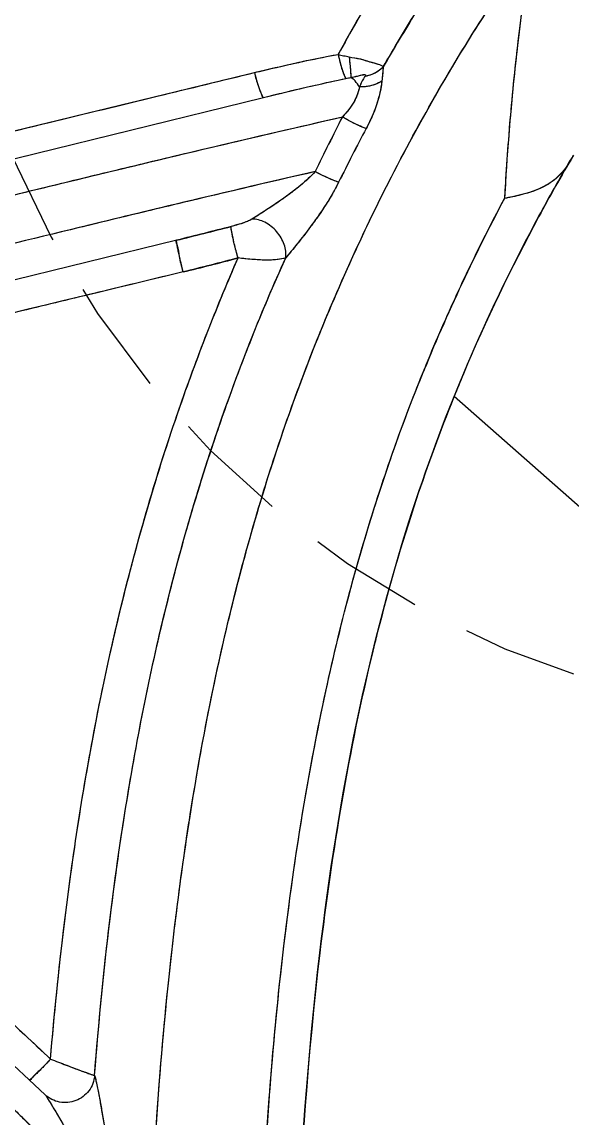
# Model space of a CAD drawing. Header units: millimetres. Extents: x 29875 to 31218, y -21313 to -20364.
# Drawn here: x 30570.53 to 30575.29, y -20662.67 to -20653.19 of the extents above; entities that cross this region are included whole.
import ezdxf

# ---------------------------------------------------------------- set-up
doc = ezdxf.new("R2010")
doc.units = ezdxf.units.MM
doc.header["$LTSCALE"] = 8
doc.linetypes.add('HIDDEN2', pattern=[0.1875, 0.125, -0.0625])
for name, color, linetype in [('Cav-cor', 30, 'Continuous'), ('PIN', 5, 'Continuous'), ('PRODUCT', 1, 'Continuous')]:
    doc.layers.add(name, color=color, linetype=linetype)

msp = doc.modelspace()

# ---------------------------------------------------------------- hatches: boundary and pattern name
at = {"layer": 'PIN', "linetype": 'Continuous'}
h = msp.add_hatch(dxfattribs=at)
h.set_pattern_fill('ANSI31', color=141, scale=1.5, angle=90, style=0)
h.set_pattern_definition([(135, (63869.53219005014, -41316.9170256557), (-0.1325825214724777, -0.1325825214724776), [])])
h.paths.add_polyline_path([(30569.0198444638, -20651.33865634438), (30567.0198444638, -20651.33865634438, 0.4142135623730951), (30569.0198444638, -20653.33865634438)])
h.paths.add_polyline_path([(30569.0198444638, -20649.33865634438), (30569.0198444638, -20651.33865634438), (30571.0198444638, -20651.33865634438, 0.4142135623730951)])

# ---------------------------------------------------------------- linework, layer by layer
at = {"linetype": 'HIDDEN2'}
msp.add_lwpolyline([(30569.8198444638, -20651.23865634438), (30569.8198444638, -20637.23865634438, -0.414213562373095), (30577.8198444638, -20629.23865634438), (30601.8198444638, -20629.23865634438, -0.4142135623730963), (30609.8198444638, -20637.23865634438), (30609.8198444638, -20651.23865634439, -0.4142135623730708), (30601.8198444638, -20659.23865634438), (30577.8198444638, -20659.23865634438, -0.4142135623731179)], format="xyb", close=True, dxfattribs=at)
at = {"layer": 'Cav-cor', "color": 241}
for p, q in [((30564.46260573311, -20655.84533969478), (30572.621954739, -20653.84214622628)), ((30571.87036095831, -20655.07695957038), (30565.621012087, -20656.61123085018)), ((30574.2680075799, -20656.42850855888), (30574.263316221, -20656.44015927158)), ((30579.58284657781, -20661.11581829248), (30574.2680075799, -20656.42850855888)), ((30565.3944739464, -20657.47921651868), (30570.7332641532, -20662.46622597538))]:
    msp.add_line(p, q, dxfattribs=at)
for centre, radius, start, end in [((30592.7455561628, -20664.21451312268), 22.2458369479, 149.448829964526, 151.1203887170056), ((30589.515253275, -20662.73057032338), 18.3108772569, 148.2992287815963, 150.0102707350999), ((30588.7091208481, -20661.95256361818), 17.3327846979, 152.7307882981272, 154.4749693603026), ((30588.4878844649, -20662.08299449048), 16.968812373, 151.9820566767968, 153.7413529022914), ((30588.0098754213, -20661.87702665008), 14.7753720438, 149.3411262870925, 150.5564504913065), ((30596.4825641332, -20757.16881571799), 105.3207319907, 102.8451074005996, 103.5533221202034), ((30588.33502518029, -20662.08678902688), 15.1618077479, 150.4700165980888, 151.5958130153075), ((30588.64299189989, -20662.15260834398), 15.7989661687, 151.9183026634906, 158.2715802206974), ((30588.42713065551, -20662.13532365128), 15.2659123995, 151.6000232934212, 157.2574956432163), ((30563.3334733447, -20620.24365864528), 35.8641507202, 283.7703486407046, 284.5462097949071), ((30567.25188711071, -20635.96554886638), 19.9410410587, 283.5571948495025, 284.9624238947982), ((31047.6458831235, -22625.55773626528), 2026.8260358953, 103.5746207839, 103.7130292798999), ((30588.46055560621, -20662.15015343178), 15.3024716804, 157.2546686616049, 158.0434528454259), ((28611.7444918457, -22754.08620618478), 2866.0048922626, 46.87891442889974, 47.02121866030004), ((30590.8983982315, -20662.84237748638), 17.8371918663, 165.8608903933823, 166.3536824720053)]:
    msp.add_arc(centre, radius, start, end, dxfattribs=at)
for points, knots in [([(30564.96941866511, -20675.16498320508), (30564.9353206868, -20675.03377709288), (30564.5198100239, -20673.51916606258), (30562.784257134, -20669.72904848848), (30561.22408145741, -20662.08944031448), (30562.40218333911, -20651.90164649208), (30566.21895415491, -20642.28678461448), (30571.8195942176, -20638.93050950078), (30574.0381989195, -20637.97557475498), (30574.421454197, -20637.82217124298)], [0, 0, 0, 0, 0.0095986239, 0.1112179387, 0.2917348554, 0.5499105532999999, 0.8327132548, 0.9713616653, 1, 1, 1, 1]), ([(30571.62133085021, -20666.57193136408), (30571.60977623159, -20665.95713628998), (30571.6037908498, -20664.72700788128), (30571.6692935113, -20662.88284242768), (30571.8300984703, -20661.04490078288), (30572.10601331501, -20659.22242410848), (30572.4626339229, -20657.72937745648), (30572.8389757468, -20656.56507811858), (30573.27726680431, -20655.42940359478), (30573.93644815201, -20654.06377682828), (30574.5782391658, -20653.03636623198), (30574.9251964824, -20652.54425301268)], [0, 0, 0, 0, 0.1257342626, 0.2514828625, 0.377197744, 0.5027863482, 0.6280764542, 0.6905559661, 0.7528713534, 0.8768786406999999, 1, 1, 1, 1]), ([(30572.54168646501, -20653.62772150868), (30572.6018427047, -20653.61306055458), (30572.8422698859, -20653.55572803228), (30573.08404000569, -20653.50367997168), (30573.26629052111, -20653.47042304588)], [0, 0, 0, 0, 0.2504966371, 1, 1, 1, 1]), ([(30573.2665000072, -20653.47038583708), (30573.2713881553, -20653.49443406838), (30573.281563599, -20653.53935236318), (30573.2983403398, -20653.59990965238), (30573.3148903868, -20653.64536069228), (30573.3267875342, -20653.67023322148), (30573.3336381283, -20653.67811266858)], [0, 0, 0, 0, 0.3355885433, 0.6300272781, 0.8572163759, 1, 1, 1, 1]), ([(30573.3611008832, -20653.49183518678), (30573.3651998832, -20653.52930515168), (30573.37050070511, -20653.58861905868), (30573.3756517528, -20653.64827056718), (30573.3747196653, -20653.67020534038)], [0, 0, 0, 0, 0.6319316251, 1, 1, 1, 1]), ([(30573.3611324362, -20653.49193329038), (30573.39325590591, -20653.49903195378), (30573.45568679041, -20653.50494691928), (30573.5374008361, -20653.53530776678), (30573.60501778691, -20653.55039841188), (30573.64411033409, -20653.56649806578), (30573.6559270389, -20653.57797502608)], [0, 0, 0, 0, 0.3197325817, 0.6054658932, 0.8399040256999999, 1, 1, 1, 1]), ([(30573.6559322111, -20653.57797831208), (30573.64595607711, -20653.58864499778), (30573.6012987943, -20653.62862822858), (30573.5431373244, -20653.65264604268), (30573.49860344681, -20653.66006197358)], [0, 0, 0, 0, 0.2444244934, 1, 1, 1, 1]), ([(30573.6559274728, -20653.57797446118), (30573.6548183951, -20653.58735223588), (30573.6507744744, -20653.62852981288), (30573.64758751021, -20653.66979603428), (30573.6437325897, -20653.70149224288)], [0, 0, 0, 0, 0.2282443544, 1, 1, 1, 1]), ([(30566.46649306511, -20655.10536347438), (30566.97302119171, -20654.98186131568), (30568.99784405891, -20654.48832092908), (30571.0233533957, -20653.99760185118), (30572.54168646501, -20653.62772150868)], [0, 0, 0, 0, 0.2501636177, 1, 1, 1, 1]), ([(30572.54168656181, -20653.62772134348), (30572.54906966931, -20653.65636225478), (30572.56352953721, -20653.70852420859), (30572.5832829934, -20653.76910925718), (30572.5980698932, -20653.80703357728), (30572.60736357881, -20653.82620557138), (30572.61373944811, -20653.83724575918), (30572.61985017801, -20653.84264981208), (30572.6219538888, -20653.84213333908)], [0, 0, 0, 0, 0.3833131535, 0.7020076039, 0.8231933487, 0.9137721834, 0.9719268431, 1, 1, 1, 1]), ([(30572.62195692241, -20653.84214569019), (30572.68135178791, -20653.82756074928), (30572.91793605, -20653.77015553058), (30573.1552537343, -20653.71565778498), (30573.33363816521, -20653.67811292048)], [0, 0, 0, 0, 0.2512173619, 1, 1, 1, 1]), ([(30573.3747157978, -20653.67020115358), (30573.3875414628, -20653.66767008058), (30573.4066159137, -20653.66345739218), (30573.4317559454, -20653.65732221838), (30573.4506914462, -20653.65242876528), (30573.4670276026, -20653.64880037819), (30573.48078199871, -20653.64608697688), (30573.49037289051, -20653.64511467278), (30573.4985631756, -20653.64423412339), (30573.50519698581, -20653.65074987408), (30573.5008945167, -20653.65686838678), (30573.49859343141, -20653.66000495448)], [0, 0, 0, 0, 0.2728063945, 0.4074806156, 0.5400963015, 0.6806686270000001, 0.7574010904999999, 0.8309018984000001, 0.8858924836, 0.9188213807, 1, 1, 1, 1]), ([(30573.4502624075, -20653.75179710168), (30573.4393052885, -20653.73334609129), (30573.4180537426, -20653.70248435548), (30573.3891524129, -20653.67700660358), (30573.3747157978, -20653.67020115358)], [0, 0, 0, 0, 0.5734772189, 1, 1, 1, 1]), ([(30573.6437404221, -20653.70149826418), (30573.6301154721, -20653.71011838368), (30573.5702560184, -20653.74102472578), (30573.5012895807, -20653.75320712328), (30573.4502521086, -20653.75178704348)], [0, 0, 0, 0, 0.2399943236, 1, 1, 1, 1]), ([(30573.49859343141, -20653.66000495448), (30573.4936742497, -20653.66679108738), (30573.47436213731, -20653.69560135618), (30573.4600208533, -20653.72741932608), (30573.4502624075, -20653.75179710168)], [0, 0, 0, 0, 0.2419614377, 1, 1, 1, 1]), ([(30573.6437325897, -20653.70149224288), (30573.6353543601, -20653.77054709268), (30573.60285101091, -20653.91280748928), (30573.5431393279, -20654.04554357448), (30573.5078079913, -20654.11192792478)], [0, 0, 0, 0, 0.4805207469, 1, 1, 1, 1]), ([(30573.4502602454, -20653.75175434458), (30573.44037206291, -20653.79761148008), (30573.4041180182, -20653.89345170018), (30573.3397060703, -20653.97237482188), (30573.3026718809, -20654.01116573498)], [0, 0, 0, 0, 0.4665825391, 1, 1, 1, 1]), ([(30566.62004025441, -20655.62934655708), (30567.742644054, -20655.35345392608), (30569.4227464974, -20654.93911534818), (30571.6493536708, -20654.39586542638), (30572.7547988273, -20654.13426602768), (30573.3026400852, -20654.01116727458)], [0, 0, 0, 0, 0.5043813768, 0.7550099371, 1, 1, 1, 1]), ([(30573.5078069864, -20654.11192704198), (30573.49151253701, -20654.10591617348), (30573.4209104631, -20654.07704082158), (30573.3530523243, -20654.04159440898), (30573.3026411769, -20654.01116538508)], [0, 0, 0, 0, 0.2277717474, 1, 1, 1, 1]), ([(30575.2754593435, -20654.38432795038), (30575.2476571881, -20654.43146025618), (30575.1843132926, -20654.52120378468), (30575.0951576306, -20654.58684774088), (30575.04761340231, -20654.61201117318)], [0, 0, 0, 0, 0.5042785482, 1, 1, 1, 1]), ([(30573.0681020471, -20654.48377034518), (30573.029703269, -20654.52617259538), (30572.9440677976, -20654.60395673218), (30572.76131098731, -20654.74150550598), (30572.6168944253, -20654.83427273518), (30572.5210770138, -20654.89505441608)], [0, 0, 0, 0, 0.2501573123, 0.5037973672, 1, 1, 1, 1]), ([(30573.27015195981, -20654.57558387668), (30573.25420084931, -20654.57007403988), (30573.18500513891, -20654.54370917858), (30573.118111179, -20654.51143205338), (30573.06810180559, -20654.48377059028)], [0, 0, 0, 0, 0.2279737516, 1, 1, 1, 1]), ([(30573.2701520389, -20654.57558394078), (30573.210429559, -20654.69665695098), (30573.06365481551, -20654.92059806749), (30572.8978382286, -20655.12883608698), (30572.8123771115, -20655.22839178938)], [0, 0, 0, 0, 0.5071296724000001, 1, 1, 1, 1]), ([(30575.04761340231, -20654.61201117318), (30575.03565931321, -20654.61833803818), (30574.9842124469, -20654.64329213328), (30574.929841525, -20654.66178304548), (30574.8878927506, -20654.67372076968)], [0, 0, 0, 0, 0.2367040483, 1, 1, 1, 1]), ([(30574.8878927506, -20654.67372076968), (30574.87348299691, -20654.67782147748), (30574.8126705884, -20654.69394802388), (30574.7510039768, -20654.70662503558), (30574.7039228869, -20654.71555498438)], [0, 0, 0, 0, 0.238176763, 1, 1, 1, 1]), ([(30571.8006300163, -20654.78102975058), (30570.975750624, -20654.97868541178), (30569.323769931, -20655.38455122818), (30567.67196497051, -20655.79105119118), (30566.84375778521, -20655.99464120098)], [0, 0, 0, 0, 0.4986380391, 1, 1, 1, 1]), ([(30572.5210770138, -20654.89505441608), (30572.5083086605, -20654.90310371488), (30572.47979981829, -20654.91616147568), (30572.41965252981, -20654.93716349728), (30572.3726717507, -20654.95000266708), (30572.3411402036, -20654.95819802918)], [0, 0, 0, 0, 0.2368268651, 0.4888208659, 1, 1, 1, 1]), ([(30572.8123795199, -20655.22840225648), (30572.8186136935, -20655.19091246248), (30572.80605392751, -20655.10645925668), (30572.73959004241, -20654.99807235088), (30572.6410809266, -20654.91768267548), (30572.55906989781, -20654.89390886018), (30572.5210766448, -20654.89505337058)], [0, 0, 0, 0, 0.2334531439, 0.4999746475, 0.7665106852, 1, 1, 1, 1]), ([(30572.4003750516, -20655.23049572388), (30572.3917307274, -20655.19946210648), (30572.37607588141, -20655.14041032998), (30572.35906738541, -20655.06950823548), (30572.3488773062, -20655.02045482328), (30572.3438279469, -20654.99281953598), (30572.3413192159, -20654.97290222838), (30572.340477554, -20654.96206467868), (30572.3411416054, -20654.95820300928)], [0, 0, 0, 0, 0.3462151306, 0.656544813, 0.7832885036, 0.8848640376000001, 0.9578895169, 1, 1, 1, 1]), ([(30571.9263845408, -20655.35095932518), (30571.9179269802, -20655.31710618388), (30571.90597697909, -20655.26745437218), (30571.8915802536, -20655.20374945058), (30571.8827588446, -20655.16244710668), (30571.8760060627, -20655.12831838918), (30571.87191848491, -20655.10479021378), (30571.8700264234, -20655.09079983838), (30571.86937556191, -20655.08362094488), (30571.8693284341, -20655.07979565978), (30571.86966455311, -20655.07712938838), (30571.8702471694, -20655.07698550428)], [0, 0, 0, 0, 0.3734832888, 0.5465480106, 0.6991374694, 0.825308422, 0.9194978789, 0.9534088740000001, 0.9781647840000001, 0.9935766238, 1, 1, 1, 1]), ([(30570.7804585041, -20662.15835756958), (30570.8298554417, -20661.56406855538), (30570.9607820315, -20660.37784287448), (30571.2773515592, -20658.61604233159), (30571.74296114951, -20656.88966623008), (30572.1643310015, -20655.77514576338), (30572.4003749562, -20655.23049608688)], [0, 0, 0, 0, 0.2503635226, 0.5007004085, 0.7507864864, 1, 1, 1, 1]), ([(30571.16101076411, -20662.29960708428), (30571.2079294131, -20661.69193572128), (30571.3345263118, -20660.47899880258), (30571.650783405, -20658.67792993788), (30572.126164422, -20656.91531059209), (30572.5649544284, -20655.78099244979), (30572.8123771115, -20655.22839178938)], [0, 0, 0, 0, 0.2505883486, 0.5010570723, 0.7510632267, 1, 1, 1, 1]), ([(30572.81237498411, -20655.22839824338), (30572.7890279961, -20655.23735428538), (30572.73131423651, -20655.24756356278), (30572.5932006128, -20655.25138188288), (30572.4801264551, -20655.24007654308), (30572.4003739927, -20655.23049817548)], [0, 0, 0, 0, 0.1809578382, 0.4187142181, 1, 1, 1, 1]), ([(30572.58127877731, -20666.71023568478), (30572.56257080401, -20665.82836005508), (30572.55988069201, -20664.06352844138), (30572.7013566823, -20661.86073192578), (30572.9332967152, -20660.11242093998), (30573.1799994764, -20658.81456206328), (30573.5140559621, -20657.53918019108), (30573.80449656581, -20656.71036687958), (30573.96655719281, -20656.30371132928)], [0, 0, 0, 0, 0.2504441284, 0.5008591505, 0.6260026836, 0.7509921423, 0.8757088337000001, 1, 1, 1, 1]), ([(30574.263316221, -20656.44015927158), (30574.1464953962, -20656.73062088198), (30573.8989596072, -20657.40524391838), (30573.7002715365, -20658.09339207198), (30573.60157517701, -20658.48516210278)], [0, 0, 0, 0, 0.4353133189, 1, 1, 1, 1]), ([(30570.9291212321, -20663.60058229518), (30570.4216987873, -20663.10271017058), (30569.396931648, -20662.11988484749), (30567.3257471852, -20660.18123174188), (30565.7623702233, -20658.74040285448), (30564.71911615999, -20657.78131872969)], [0, 0, 0, 0, 0.250582619, 0.5004731881000001, 1, 1, 1, 1]), ([(30573.5647396661, -20658.63408871098), (30573.35641312351, -20659.49211610818), (30572.91992927771, -20662.11712779428), (30572.85962319481, -20664.76665987028), (30572.8930713935, -20666.53928745678)], [0, 0, 0, 0, 0.3323966313, 1, 1, 1, 1]), ([(30570.78045687121, -20662.15835583988), (30570.7581382247, -20662.18226775918), (30570.7253728917, -20662.21677184618), (30570.68296539701, -20662.26008903998), (30570.655665186, -20662.28727379538), (30570.6327492874, -20662.30931215348), (30570.61560361721, -20662.32500039148), (30570.6041676075, -20662.33443282408), (30570.5989639208, -20662.33782076508), (30570.5967246666, -20662.33868145738), (30570.59630753131, -20662.33829362508)], [0, 0, 0, 0, 0.3801057407, 0.5530025095000001, 0.704181809, 0.8283989508, 0.9207683405, 0.9782080749, 0.9933811372, 1, 1, 1, 1]), ([(30570.7804563063, -20662.15835548098), (30570.82676602131, -20662.17635587938), (30570.8943091243, -20662.20228239648), (30570.9807947782, -20662.23514453538), (30571.0367923991, -20662.25624021918), (30571.08402771841, -20662.27351216798), (30571.1205871126, -20662.28695633909), (30571.145077353, -20662.29470240108), (30571.1570787064, -20662.29927061738), (30571.16098846551, -20662.29965268238)], [0, 0, 0, 0, 0.3671412231, 0.5345888728, 0.6836869356999999, 0.8092362822, 0.9064468687, 0.9709717261, 1, 1, 1, 1]), ([(30571.1610144615, -20662.29966600948), (30571.15724841461, -20662.34654003298), (30571.12224614169, -20662.44014566478), (30571.00404058901, -20662.52978091328), (30570.85645207711, -20662.54370332058), (30570.76759718371, -20662.49829575828), (30570.7333282928, -20662.46628574388)], [0, 0, 0, 0, 0.2502460796, 0.5005065463, 0.7504542135, 1, 1, 1, 1]), ([(30571.16101076411, -20662.29960708428), (30571.1622902578, -20662.30200288358), (30571.16429537071, -20662.30980923598), (30571.17049223021, -20662.33217124608), (30571.1780972632, -20662.37062362078), (30571.1885929599, -20662.42301416188), (30571.2041738462, -20662.50110391318), (30571.2224131404, -20662.60345071258), (30571.2434016831, -20662.72961647508), (30571.26232123661, -20662.85870825858), (30571.2830544349, -20663.03364434038), (30571.29109753621, -20663.16676329828), (30571.28649678589, -20663.25532126788)], [0, 0, 0, 0, 0.008434474499999999, 0.0247318251, 0.0723347479, 0.1298390461, 0.1907887146, 0.3195630446, 0.4526713295000001, 0.5879731228, 0.7246200554000001, 1, 1, 1, 1]), ([(30570.733327723, -20662.46628629168), (30570.73530991571, -20662.46813449958), (30570.7395317652, -20662.47519954218), (30570.7480293013, -20662.48745902668), (30570.75861671121, -20662.50455256658), (30570.7753363679, -20662.53161301568), (30570.79762445251, -20662.56856529658), (30570.8353034277, -20662.63141926718), (30570.8831245666, -20662.71355253168), (30570.9403375883, -20662.81470875088), (30570.9965497898, -20662.91843766998), (30571.0504668258, -20663.02452036738), (30571.0998429322, -20663.13341815298), (30571.1269171448, -20663.20891666418), (30571.13662688701, -20663.24772693108)], [0, 0, 0, 0, 0.0092205628, 0.0275562338, 0.05102582980000001, 0.0774933558, 0.1358328747, 0.1978108918, 0.326829208, 0.4591632829, 0.5931856520000001, 0.7282121481, 0.8638891639, 1, 1, 1, 1])]:
    msp.add_open_spline(points, degree=3, knots=knots, dxfattribs=at)
for points in [[(30574.9251964824, -20652.54425301268), (30574.8208612115, -20653.26425015488), (30574.7418573764, -20653.98903206008), (30574.70392297231, -20654.71555990848)], [(30573.26633125991, -20653.47034911688), (30573.2979463845, -20653.47747882518), (30573.32938806361, -20653.48540307989), (30573.3611324362, -20653.49193329038)], [(30573.33363816521, -20653.67811292048), (30573.3472856887, -20653.67523893778), (30573.3609768913, -20653.67255490748), (30573.3747221554, -20653.67019219898)], [(30570.46240733611, -20662.59046975188), (30570.68538083281, -20662.81135110938), (30570.909493199, -20663.03112026988), (30571.1366242289, -20663.24772416998)]]:
    msp.add_open_spline(points, degree=3, dxfattribs=at)
at = {"layer": 'PIN', "color": 141, "linetype": 'Continuous'}
msp.add_circle((30569.0198444638, -20651.33865634438), 2, dxfattribs=at)
at = {"layer": 'PRODUCT'}
for p, q in [((30564.46260573321, -20655.84533969476), (30572.62195473901, -20653.84214622626)), ((30571.87036095847, -20655.07695957031), (30565.62101208709, -20656.6112308501)), ((30565.39447394645, -20657.47921651863), (30570.73326415327, -20662.46622597538))]:
    msp.add_line(p, q, dxfattribs=at)
for points, start_tangent, end_tangent in [([(30571.62133085027, -20666.57193136401), (30571.61356165123, -20664.92861406998), (30571.6564064898, -20663.41480270704), (30571.7485830178, -20662.02731113698), (30571.88488480119, -20660.76142479302), (30572.06003559039, -20659.61145179771), (30572.26564849507, -20658.59051067044), (30572.49028193696, -20657.69941909623), (30572.73854224779, -20656.88396278836), (30573.02531165811, -20656.08833285646), (30573.36556447589, -20655.27832651569), (30573.77777389798, -20654.4293855192), (30574.28677311111, -20653.52238206402), (30574.92519648243, -20652.54425301272)], (-0.01879094178798576, 0.9998234346657017), (0.5762211841641646, 0.8172937947399626)), ([(30574.92519648243, -20652.54425301272), (30574.82320832799, -20653.32392667764), (30574.75046065636, -20654.0435042346), (30574.70392297235, -20654.71555990843)], (-0.1434127274038698, -0.9896629676908112), (-0.05214225552998587, -0.9986396673416522)), ([(30573.26629052116, -20653.47042304595), (30573.44664590412, -20653.14985917678), (30573.58794215198, -20652.90685699767)], (0.4826890775478571, 0.8757917871366452), (0.5080291757571468, 0.8613398612507807)), ([(30573.65592747279, -20653.57797446113), (30573.79718751473, -20653.33745431921), (30573.93628499593, -20653.10851372016)], (0.4998515552179338, 0.8661110914577949), (0.5254912045329084, 0.8507990326502216)), ([(30572.54168646509, -20653.62772150873), (30572.92507917746, -20653.53903849379), (30573.26629052116, -20653.47042304595)], (0.9715623348313728, 0.2367839300649678), (0.983755261770388, 0.1795148599394359)), ([(30573.26633125996, -20653.47034911686), (30573.31356857584, -20653.48123731218), (30573.36113243625, -20653.49193329034)], (0.975501893916647, -0.2199910338287335), (0.9794899125304336, -0.2014932039824757)), ([(30573.26650000723, -20653.47038583706), (30573.28867540383, -20653.56429916915), (30573.31230499056, -20653.63740966386), (30573.33363812838, -20653.67811266849)], (0.1991910718120788, -0.979960671103874), (0.6561187754383039, -0.7546576392758114)), ([(30573.36110088327, -20653.49183518675), (30573.3690328844, -20653.57083413697), (30573.37375917261, -20653.63273355484), (30573.37471966541, -20653.67020534034)], (0.1087455349371982, -0.9940696196098252), (-0.04245528738806888, -0.9990983678161006)), ([(30573.36113243625, -20653.49193329034), (30573.45398028684, -20653.50876495906), (30573.53781554463, -20653.53351256127), (30573.61006168563, -20653.55386839343), (30573.65592703888, -20653.577975026)], (0.9764431158897169, -0.215774978696746), (0.7173438285898541, -0.6967193348716898)), ([(30573.6559322112, -20653.57797831203), (30573.61119464002, -20653.61585985244), (30573.55771555919, -20653.64376144876), (30573.49860344686, -20653.66006197349)], (-0.6830702780192819, -0.7303526513176092), (-0.9864168377379307, -0.1642614447370438)), ([(30573.65592747279, -20653.57797446113), (30573.65048442415, -20653.6347004696), (30573.64373258983, -20653.70149224281)], (-0.1174480969705658, -0.9930790222927844), (-0.1207312414343258, -0.9926852307462454)), ([(30566.46651001237, -20655.10535934534), (30567.33686348494, -20654.89321603214), (30568.59155841839, -20654.58781543717), (30569.73423783912, -20654.31013155559), (30570.76843326357, -20654.05889856155), (30571.70250214987, -20653.83189278387), (30572.54168646509, -20653.62772150873)], (0.9715385668221804, 0.2368814327403139), (0.9715858248815226, 0.2366875258421776)), ([(30572.54168656189, -20653.62772134349), (30572.57359112078, -20653.73882277554), (30572.60259894759, -20653.81630883443), (30572.62195388895, -20653.84213333896)], (0.2496213948637087, -0.9683435130294912), (0.971160785257338, 0.2384255212395494)), ([(30572.62195692242, -20653.84214569015), (30573.0005820482, -20653.75181109936), (30573.3336381652, -20653.67811292043)], (0.971148812299901, 0.2384742845014775), (0.9785605686598255, 0.2059592519508625)), ([(30573.3336381652, -20653.67811292043), (30573.35445051499, -20653.67390383861), (30573.37472215553, -20653.67019219896)], (0.9785379333732986, 0.2060667681833096), (0.9855460032758094, 0.1694080146482992)), ([(30573.37471579788, -20653.67020115365), (30573.43099706759, -20653.65746778148), (30573.4752001402, -20653.64724190255), (30573.50040918224, -20653.64611115758), (30573.49859343148, -20653.66000495447)], (0.9810785063906121, 0.1936103414034639), (-0.5915200492363002, -0.8062902897539352)), ([(30573.45026240765, -20653.75179710159), (30573.41227064575, -20653.69956409866), (30573.37471579788, -20653.67020115365)], (-0.5106018572140167, 0.8598172732677547), (-0.9045348949004444, 0.4263996058950361)), ([(30573.64374042221, -20653.70149826408), (30573.58534513926, -20653.73002103897), (30573.51922693764, -20653.74720544256), (30573.45025210861, -20653.75178704347)], (-0.8450717394219985, -0.5346529296939071), (-0.9996131299123806, 0.02781349504780467)), ([(30573.49859343148, -20653.66000495447), (30573.47102514841, -20653.70516715196), (30573.45026240765, -20653.75179710159)], (-0.5869077746675652, -0.8096537927007855), (-0.3716314891465058, -0.9283803295388966)), ([(30573.64373258983, -20653.70149224281), (30573.6193727389, -20653.83170118646), (30573.57102658112, -20653.97770137852), (30573.50780799143, -20654.11192792468)], (-0.1204439256166834, -0.9927201321530872), (-0.4698255673262144, -0.882759274256918)), ([(30573.45026024546, -20653.75175434452), (30573.42455115871, -20653.83455607761), (30573.37279104105, -20653.92690814252), (30573.30267188095, -20654.01116573497)], (-0.210785478470228, -0.9775323432327327), (-0.6905391563390871, -0.7232950114320585)), ([(30566.62004025448, -20655.6293465571), (30568.17515324128, -20655.24699032008), (30569.59508534667, -20654.89803144877), (30570.92677321306, -20654.57254645976), (30572.17651900695, -20654.27206933299), (30573.30264008532, -20654.01116727456)], (0.9711032737780422, 0.238659656535345), (0.975672849358299, 0.2192315922148496)), ([(30573.30264008532, -20654.01116727456), (30573.18388883828, -20654.24582061638), (30573.06806581879, -20654.48377369267)], (-0.4581860364802993, -0.8888563190833905), (-0.4309180413056565, -0.9023910691475712)), ([(30573.50780698653, -20654.11192704197), (30573.44235480104, -20654.08480377062), (30573.37164834372, -20654.05007813562), (30573.30264117702, -20654.01116538511)], (-0.9382001462409381, 0.346093174728255), (-0.8561237686345696, 0.516770831973847)), ([(30573.50780799143, -20654.11192792468), (30573.38755571506, -20654.34207792499), (30573.27015203899, -20654.57558394082)], (-0.4697474494484418, -0.8828008460217309), (-0.4424218060376245, -0.8968070837936141)), ([(30575.2753995018, -20654.38442816322), (30575.29966293549, -20654.34344237042)], (0.5080634749066076, 0.8613196302568651), (0.5107805673455349, 0.8597111212623538)), ([(30575.27545934356, -20654.38432795036), (30575.17511271246, -20654.51796913494), (30575.0476134024, -20654.61201117317), (30574.88789275071, -20654.67372076966), (30574.70392288697, -20654.71555498428)], (-0.508068813887394, -0.8613164809493992), (-0.9824835574584337, -0.1863492938645616)), ([(30575.00064055782, -20654.87051573222), (30575.2753995018, -20654.38442816322)], (0.4759547472366733, 0.8794697712729383), (0.508063474764709, 0.8613196303405665)), ([(30573.06806581879, -20654.48377369267), (30572.06810079863, -20654.71715424197)], (-0.9750908586197906, -0.2218058101946824), (-0.9728301502550096, -0.2315199748505847)), ([(30573.06810204715, -20654.48377034513), (30573.00623948391, -20654.54610375455), (30572.93247776021, -20654.61003166937), (30572.85458050209, -20654.67063118222), (30572.77999676721, -20654.72452193943), (30572.70943060334, -20654.77299414534), (30572.64144188032, -20654.818027383), (30572.57696739798, -20654.85962918592), (30572.52107701391, -20654.89505441608)], (-0.6712481247627089, -0.7412327266132727), (-0.844431165017383, -0.5356640808822123)), ([(30573.27015195984, -20654.57558387666), (30573.20596635058, -20654.55080759093), (30573.13647195355, -20654.51922853475), (30573.06810180571, -20654.48377059024)], (-0.9452002043499623, 0.3264913072300541), (-0.8750584741950896, 0.4840172173997135)), ([(30573.27015203899, -20654.57558394082), (30573.21678004235, -20654.67531401405), (30573.15426419207, -20654.77751525811), (30573.08911000948, -20654.87418112608), (30573.02727310159, -20654.95988206352), (30572.96904831725, -20655.03667988976), (30572.913001482, -20655.1077483357), (30572.85957443025, -20655.17306308923), (30572.81237711163, -20655.22839178931)], (-0.4423832985425041, -0.8968260796668736), (-0.6513520789248443, -0.7587756383017864)), ([(30572.06810079863, -20654.71715424197), (30571.79902987772, -20654.78141551259)], (-0.9728301502272172, -0.2315199749673663), (-0.9724694807181282, -0.2330302750112398)), ([(30572.58127877734, -20666.71023568474), (30572.56950692388, -20665.04447890611), (30572.60882596701, -20663.53807910899), (30572.69607868063, -20662.17856463565), (30572.82506839002, -20660.9530818639), (30572.9898272036, -20659.84888197029), (30573.18669114018, -20658.85333305666), (30573.41090312643, -20657.95660217949), (30573.65613477616, -20657.15259484254), (30573.91494114759, -20656.434932862), (30574.17945028506, -20655.79545815954), (30574.44369207994, -20655.22526930156), (30574.70392297235, -20654.71555990843)], (-0.02120907366727366, 0.9997750622986035), (0.470832221849534, 0.8822227716785774)), ([(30571.79902987772, -20654.78141551259), (30570.95274927114, -20654.98589980247), (30569.71191579345, -20655.28937915674), (30568.3434328933, -20655.62581489992), (30566.84375778523, -20655.99464120098)], (-0.9724694807246483, -0.2330302749840301), (-0.9710900410352645, -0.2387134939674096)), ([(30572.52107701391, -20654.89505441608), (30572.49190547433, -20654.91024436512), (30572.45191815739, -20654.92576155096), (30572.40106221842, -20654.94178426717), (30572.34114020376, -20654.95819802914)], (-0.8459350250020593, -0.5332859771968183), (-0.9678437338338396, -0.2515521951376525)), ([(30572.81237951995, -20655.22840225645), (30572.80017157753, -20655.11504547118), (30572.73402331773, -20655.00294491741), (30572.63179234321, -20654.92236303143), (30572.52107664487, -20654.89505337058)], (0.1640373463980699, 0.9864541291852752), (-0.9995465796264209, -0.03011038287904698)), ([(30572.89613423843, -20666.69206305068), (30573.10780455194, -20661.23991538845), (30573.94024067414, -20657.32052864622), (30575.00064055782, -20654.87051573222)], (-0.02120725473890202, 0.9997751008834133), (0.4759547472110132, 0.8794697712868252)), ([(30572.10774606193, -20655.01791903597), (30571.8702476332, -20655.07698739265)], (-0.9696763480551475, -0.2443926758772299), (-0.9711298064268882, -0.2385516696006859)), ([(30572.34114020376, -20654.95819802914), (30572.10774606193, -20655.01791903597)], (-0.9678105228301888, -0.251679939405501), (-0.9696763479642231, -0.24439267623799)), ([(30572.40037505166, -20655.23049572383), (30572.36824287559, -20655.10722070407), (30572.34665943589, -20655.0080029033), (30572.34114160544, -20654.95820300929)], (-0.2683318185387205, 0.9633265464834357), (0.1694722732034399, 0.9855349555521907)), ([(30571.92638454088, -20655.35095932513), (30571.89463409226, -20655.21711023863), (30571.87383571035, -20655.11560738929), (30571.8702471695, -20655.07698550422)], (-0.2423812088090111, 0.970181091145505), (0.9708325031193662, 0.2397587347459645)), ([(30570.7804585041, -20662.15835756958), (30570.89731470108, -20661.01026267548), (30571.05412137229, -20659.90505751608), (30571.23985388354, -20658.90851348739), (30571.44562258751, -20658.0257232961), (30571.66678119255, -20657.23177823436), (30571.90337930706, -20656.50282555436), (30572.15028561716, -20655.83595831004), (30572.40037495629, -20655.23049608684)], (0.08283373587276151, 0.9965633809253487), (0.3976487027746978, 0.9175377426469169)), ([(30571.16101076422, -20662.2996070842), (30571.29491833425, -20660.94674676303), (30571.48156010573, -20659.67542727698), (30571.70615396775, -20658.5566350557), (30571.95601075402, -20657.58214462693), (30572.22757801681, -20656.7130245755), (30572.51718816945, -20655.9277334556), (30572.81237711163, -20655.22839178931)], (0.07698144414860597, 0.997032525676467), (0.4086503603069407, 0.9126910118002739)), ([(30572.16528968915, -20655.29193043521), (30571.92638428557, -20655.35096076985)], (-0.9692922013632626, -0.2459118304928829), (-0.9718973848591254, -0.2354049135086042)), ([(30572.40037495629, -20655.23049608684), (30572.16528968915, -20655.29193043521)], (-0.965831917755276, -0.2591692625393022), (-0.9692922013938879, -0.2459118303721691)), ([(30572.81237498421, -20655.22839824336), (30572.74679283829, -20655.24363034665), (30572.65464300817, -20655.24890237495), (30572.53719360388, -20655.24423635405), (30572.4003739927, -20655.2304981755)], (-0.9336610403718527, -0.3581578725810026), (-0.9928649456825589, 0.1192442855434574)), ([(30571.92638428557, -20655.35096076985), (30571.1962475813, -20655.52756467513), (30570.53149827294, -20655.68844265706), (30569.92469245648, -20655.83540916856), (30569.36904636151, -20655.97019441156), (30568.85783031496, -20656.09442806159), (30568.38520454653, -20656.20943013674), (30567.94750952327, -20656.31602329333), (30567.54259689415, -20656.41468577703), (30567.16838002968, -20656.50589621551)], (-0.9719774344800522, -0.2350741731062261), (-0.9715546856411296, -0.2368153137125341)), ([(30565.57874766951, -20657.29920144572), (30567.40867732006, -20659.00626799902), (30569.14043544808, -20660.62350339916), (30570.55707521164, -20661.94904019717)], (0.7313272841000044, -0.6820266882834655), (0.7297824671279477, -0.6836794209808028)), ([(30570.92912123215, -20663.60058229516), (30569.58691080545, -20662.30612812688), (30568.10445608096, -20660.91159023097), (30566.4884543039, -20659.4117416774), (30564.71911616012, -20657.7813187297)], (-0.7137921016099242, 0.7003576484049329), (-0.7361804660985191, 0.6767852845142005)), ([(30570.55707521164, -20661.94904019717), (30570.7804585041, -20662.15835756958)], (0.7297824671794064, -0.6836794209258742), (0.7296310951379472, -0.6838409647043674)), ([(30570.78045687129, -20662.15835583986), (30570.69167057012, -20662.25115005283), (30570.62419699392, -20662.31708049143), (30570.62227680802, -20662.31977448075)], (-0.6823322221526422, -0.7310422276532577), (-0.5781172741190037, -0.8159536857966958)), ([(30570.78045630631, -20662.15835548092), (30570.91627299524, -20662.21059770067), (30571.03861545143, -20662.25681891621), (30571.12571219644, -20662.28843824873), (30571.1609884656, -20662.29965268228)], (0.9320654075049207, -0.362290044208623), (0.9952592462757216, -0.09725755858894812)), ([(30570.62227680802, -20662.31977448075), (30570.59630753142, -20662.33829362502)], (-0.5781172741909524, -0.8159536857457187), (-0.7323622310677734, 0.6809152388553462)), ([(30571.16101446162, -20662.2996660094), (30571.11128923477, -20662.43168756383), (30570.99906720114, -20662.51718775833), (30570.85874680584, -20662.5300185612), (30570.73332829291, -20662.46628574381)], (-0.08008593951824139, -0.9967879625534612), (-0.7307816629142609, 0.6826112811463544)), ([(30571.16101076422, -20662.2996070842), (30571.16948434741, -20662.32993062319), (30571.18372548755, -20662.3986789447), (30571.20240922281, -20662.49346931226), (30571.22340157832, -20662.610648827), (30571.24485297769, -20662.74166396263), (30571.26426573846, -20662.87826812492), (30571.27920437194, -20663.01322958801), (30571.28726232257, -20663.14040724751), (30571.28649678595, -20663.2553212678)], (0.4710852050962298, -0.8820877107971992), (-0.05188188215644789, -0.9986532282548854)), ([(30570.73332772314, -20662.46628629165), (30570.75068443523, -20662.49193651063)], (0.7313935676306556, -0.6819556064939284), (0.4829350144276061, -0.8756561949988181)), ([(30570.75068443523, -20662.49193651063), (30570.7857821287, -20662.54898999999), (30570.83359693339, -20662.62889389024)], (0.4829350147635725, -0.8756561948135283), (0.5038344134752322, -0.8638002568870125)), ([(30570.46240733619, -20662.59046975186), (30570.53755269888, -20662.6648103526)], (0.7104318900931574, -0.7037659621910283), (0.7113920725894421, -0.7027953607252242)), ([(30570.53755269888, -20662.6648103526), (30570.69727071376, -20662.8220806744), (30570.92156941235, -20663.04088197406), (30571.13662422896, -20663.24772417)], (0.7113920727107382, -0.7027953606024444), (0.7236784991824142, -0.6901372543350259)), ([(30570.83359693339, -20662.62889389024), (30570.89058559706, -20662.72706882312), (30570.95179063249, -20662.83622155466), (30571.01180796841, -20662.94893919936), (30571.0655577504, -20663.05863066389), (30571.10835558595, -20663.15961923964), (30571.13662688699, -20663.24772693113)], (0.5038344134697622, -0.8638002568902029), (0.2427044286549501, -0.970100283636323))]:
    msp.add_spline(points, degree=3, dxfattribs=dict(at, start_tangent=start_tangent, end_tangent=end_tangent))

doc.saveas('drawing.dxf')
